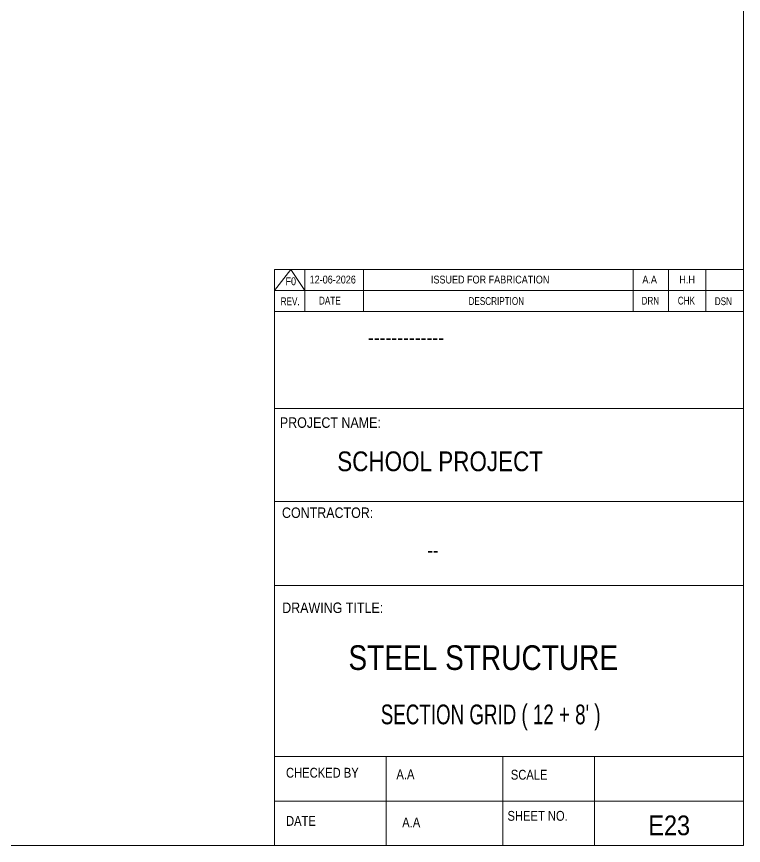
# Model space of a CAD drawing. Header units: millimetres. Extents: x -56 to 1115, y -311 to 509.
# Drawn here: x 923.7 to 1115.1, y -311.3 to -92.9 of the extents above; entities that cross this region are included whole.
import ezdxf

# ---------------------------------------------------------------- set-up
doc = ezdxf.new("R2010")
doc.units = ezdxf.units.MM
doc.linetypes.add('XKITLINE00', pattern=[0])
doc.layers.add('DrawingSheet', color=5, linetype='Continuous', lineweight=0)
doc.layers.add('OtherObjectType', color=7, linetype='Continuous', lineweight=0)
doc.styles.add('@ARIAL_UNICODE_MS_BOLD', font='ARIAL.TTF')
doc.styles.add('ARIAL', font='ARIAL.TTF')
doc.styles.add('ARIAL_NARROW', font='ARIALN.TTF')
doc.styles.add('COMIC_SANS_MS_BOLD', font='COMICBD.TTF')
doc.styles.add('SWIS721_EX_BT', font='ARIAL.TTF')
doc.styles.add('SWISSE', font='ARIAL.TTF')

# ---------------------------------------------------------------- blocks, each defined once
blk = doc.blocks.new('*A209')
at = {"layer": 'DrawingSheet', "color": 5, "linetype": 'XKITLINE00', "lineweight": 0}
for p, q in [((1115.15, -311.27), (1115.15, 508.73)), ((-53.85, -311.27), (1115.15, -311.27))]:
    blk.add_line(p, q, dxfattribs=at)
blk = doc.blocks.new('*A210')
at = {"layer": 'OtherObjectType', "color": 7, "linetype": 'XKITLINE00', "lineweight": 0}
for p, q in [((991.65, -159.5), (1115.14, -159.5)), ((991.65, -165.06), (995.97, -159.5)), ((991.65, -165.06), (991.65, -159.5)), ((995.97, -159.5), (999.67, -165.06)), ((999.67, -165.06), (999.67, -159.5)), ((1015.11, -165.06), (1015.11, -159.5)), ((1086.12, -165.06), (1086.12, -159.5)), ((1095.38, -165.06), (1095.38, -159.5)), ((1105.26, -165.06), (1105.26, -159.5)), ((1115.14, -165.06), (1115.14, -159.5)), ((991.65, -165.06), (1115.14, -165.06)), ((991.65, -170.62), (991.65, -165.06)), ((995.35, -165.06), (1115.14, -165.06)), ((999.67, -170.62), (999.67, -165.06)), ((1015.11, -170.62), (1015.11, -165.06)), ((1086.12, -170.62), (1086.12, -165.06)), ((1095.38, -170.62), (1095.38, -165.06)), ((1105.26, -170.62), (1105.26, -165.06)), ((1115.14, -170.62), (1115.14, -165.06))]:
    blk.add_line(p, q, dxfattribs=at)
at = {"layer": 'OtherObjectType', "color": 7, "style": 'ARIAL_NARROW'}
for s, height, width, p in [('F0', 2.058, 1.008832, (994.55, -163.67)), ('12-06-2026', 2.058, 1.008832, (1000.91, -163.21)), ('ISSUED FOR FABRICATION', 2.0583, 1.008832, (1032.85, -163.21)), ('A.A', 2.058, 1.008832, (1088.54, -163.21)), ('H.H', 2.058, 1.008832, (1098.28, -163.21)), ('REV.', 2.058, 0.907949, (993.28, -168.95)), ('DATE', 2.058, 0.907949, (1003.38, -168.76)), ('DESCRIPTION', 2.0583, 0.907949, (1042.76, -168.88)), ('DRN', 2.058, 0.907949, (1088.32, -168.8)), ('CHK', 2.058, 0.907949, (1097.86, -168.76)), ('DSN', 2.058, 0.907949, (1107.61, -168.92))]:
    blk.add_text(s, height=height, dxfattribs=dict(at, width=width)).set_placement(p)
blk = doc.blocks.new('*A211')
at = {"layer": 'OtherObjectType', "color": 2, "linetype": 'XKITLINE00', "lineweight": 0}
for p, q in [((991.65, -311.27), (991.65, -170.62)), ((991.65, -170.62), (1115.15, -170.62)), ((1115.13, -170.63), (1115.15, -311.27)), ((1115.15, -196.12), (991.65, -196.12)), ((991.65, -220.64), (1115.15, -220.64)), ((1115.15, -242.78), (991.65, -242.78)), ((1115.15, -287.87), (991.65, -287.87)), ((1021.09, -287.87), (1021.09, -311.27)), ((1051.76, -311.27), (1051.76, -287.87)), ((1075.9, -311.27), (1075.9, -287.87)), ((1115.15, -299.57), (991.65, -299.57)), ((1115.15, -311.27), (991.65, -311.27))]:
    blk.add_line(p, q, dxfattribs=at)
at = {"layer": 'OtherObjectType', "color": 4, "style": '@ARIAL_UNICODE_MS_BOLD', "width": 0.85}
blk.add_text('-------------', height=3.9, dxfattribs=at).set_placement((1016.26, -179.36))
at = {"layer": 'OtherObjectType', "color": 3}
for s, height, style, width, p in [('PROJECT NAME:', 2.7618, 'SWIS721_EX_BT', 0.85, (993.07, -201.25)), ('CONTRACTOR:', 2.7618, 'SWISSE', 0.85, (993.62, -224.99)), ('DRAWING TITLE:', 2.7618, 'SWIS721_EX_BT', 0.85, (993.68, -250.03)), ("SECTION GRID ( 12 + 8' ) ", 5.2, 'ARIAL', 0.68, (1019.64, -279.35)), ('E23', 5.2, 'ARIAL', 0.85, (1090.11, -308.58))]:
    blk.add_text(s, height=height, dxfattribs=dict(at, style=style, width=width)).set_placement(p)
at = {"layer": 'OtherObjectType', "color": 7, "width": 0.85}
for s, height, p in [('SCHOOL PROJECT', 5.2, (1008.18, -212.67)), ('STEEL STRUCTURE', 6.5, (1011.12, -265.04)), ('CHECKED BY', 2.592, (994.68, -293.41)), ('A.A', 2.592, (1023.76, -293.82)), ('SCALE', 2.592, (1053.89, -293.94)), ('DATE', 2.592, (994.69, -306.11)), ('SHEET NO.', 2.592, (1053.01, -304.77)), ('A.A', 2.592, (1025.29, -306.51))]:
    blk.add_text(s, height=height, dxfattribs=at).set_placement(p)
at = {"layer": 'OtherObjectType', "color": 1, "style": 'COMIC_SANS_MS_BOLD', "width": 0.85}
blk.add_text('--', height=3.9, dxfattribs=at).set_placement((1031.91, -235.41))

msp = doc.modelspace()

# ---------------------------------------------------------------- block references
at = {"lineweight": 0}
for name in ['*A209', '*A210', '*A211']:
    msp.add_blockref(name, (0, 0), dxfattribs=at)

doc.saveas('drawing.dxf')
